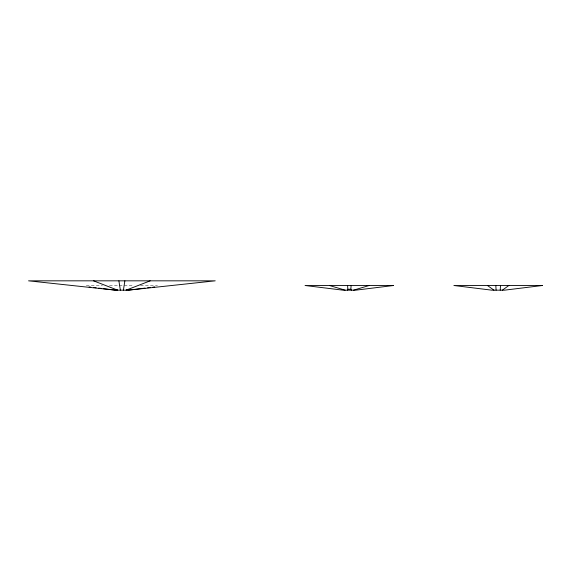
<?xml version="1.0" encoding="UTF-8"?>
<svg xmlns="http://www.w3.org/2000/svg" width="571" height="571" viewBox="0 0 571 571"><rect width="100%" height="100%" fill="white"/><g stroke="black" fill="none" stroke-linecap="round" stroke-linejoin="round"><path stroke-width="0.43" stroke-dasharray="2.85 2.14" d="M86.314 285.5L102.395 285.5M109.482 285.5L118.418 285.5M119.225 285.5L133.4 285.5M140.48 285.5L157.453 285.5"/><path stroke-width="0.86" d="M351.401 290.168L350.88 289.247L351.079 285.5M500.217 290.168L500.503 285.5M123.407 290.168L124.878 280.832M347.289 290.168L347.81 289.247L347.611 285.5M502.359 290.168L508.854 285.5M150.202 280.832L126.084 290.168L127.733 289.675M353.542 290.168L369.216 285.5M128.261 290.168L215.217 280.832L28.55 280.832L115.506 290.168L128.261 290.168L145.013 288.105M147.653 287.777L150.301 287.456M152.942 287.127L154.705 286.913M347.81 289.247L350.88 289.247M89.055 286.913L90.818 287.127M93.466 287.456L96.106 287.777M98.754 288.105L101.402 288.426M103.165 288.648L115.506 290.168M329.474 285.5L345.148 290.168M116.034 289.675L117.683 290.168L93.565 280.832M487.47 285.5L493.965 290.168M118.889 280.832L120.36 290.168M495.821 285.5L496.106 290.168M393.633 285.5L355.719 290.168L342.971 290.168L305.057 285.5L393.633 285.5M542.45 285.5L504.536 290.168L491.788 290.168L453.874 285.5L542.45 285.5"/></g></svg>
